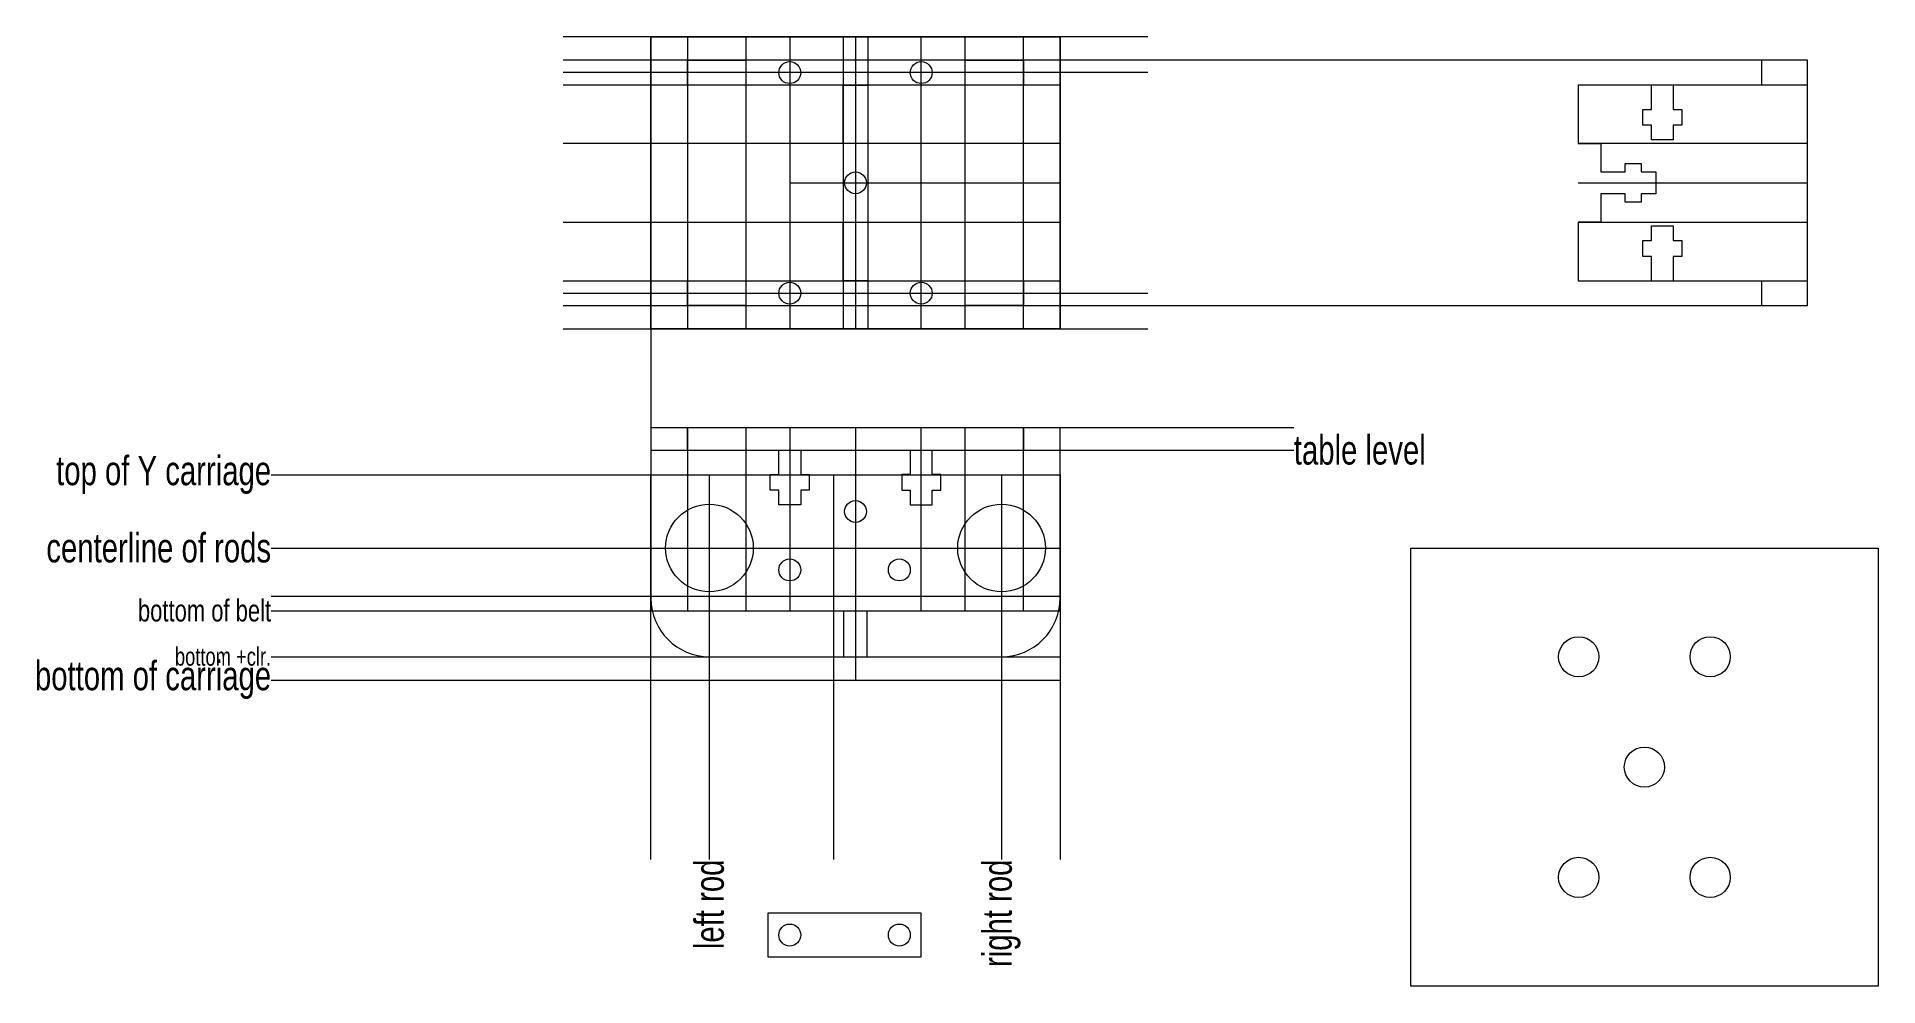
# Model space of a CAD drawing. Header units: millimetres. Extents: x 8 to 260, y 30 to 160.
import ezdxf

# ---------------------------------------------------------------- set-up
doc = ezdxf.new("R2010")
doc.units = ezdxf.units.MM
for name, color, linetype, lineweight, true_color in [('carriage_constraints', 5, 'CONTINUOUS', 0, 0x0000ff), ('carriage_skeleton', 1, 'CONTINUOUS', 0, 0xff0000), ('cuts', 7, 'CONTINUOUS', 0, 0x000000)]:
    doc.layers.add(name, color=color, linetype=linetype, lineweight=lineweight, true_color=true_color)
doc.styles.get("Standard").update_dxf_attribs({"font": 'txt', "width": 0.75})

# ---------------------------------------------------------------- blocks, each defined once
blk = doc.blocks.new('m3-t-slot')
at = {"layer": 'cuts'}
for p, q in [((-2.66, 3.33), (-2.66, 5.5)), ((-2.66, 5.5), (-1.5, 5.5)), ((-1.5, 7.5), (1.5, 7.5)), ((-1.5, 5.5), (-1.5, 7.5)), ((1.5, 7.5), (1.5, 5.5)), ((1.5, 5.5), (2.66, 5.5)), ((2.66, 5.5), (2.66, 3.33)), ((-1.5, 3.33), (-2.66, 3.33)), ((-1.5, 0), (-1.5, 3.33)), ((2.66, 3.33), (1.5, 3.33)), ((1.5, 3.33), (1.5, 0))]:
    blk.add_line(p, q, dxfattribs=at)
blk = doc.blocks.new('pressfit-bearing')
at = {"layer": 'cuts'}
blk.add_circle((0, 0), 6, dxfattribs=at)

msp = doc.modelspace()

# ---------------------------------------------------------------- linework, layer by layer
at = {"layer": 'carriage_constraints'}
for p, q in [((40, 100), (148, 100)), ((92, 47.34), (92, 100)), ((100, 47.34), (100, 100)), ((117, 100), (117, 47.34)), ((140, 100), (140, 47.34)), ((148, 100), (148, 47.34)), ((40, 90), (148, 90)), ((40, 83.42), (148, 83.42)), ((40, 81.42), (148, 81.42)), ((40, 75.12), (148, 75.12)), ((40, 71.92), (148, 71.92))]:
    msp.add_line(p, q, dxfattribs=at)
at = {"layer": 'carriage_skeleton'}
for p, q in [((160, 160), (80, 160)), ((92, 160), (92, 81.42)), ((97, 160), (97, 120)), ((105, 160), (105, 120)), ((111, 160), (111, 120)), ((118.3, 160), (118.3, 120)), ((120, 160), (120, 120)), ((121.7, 160), (121.7, 120)), ((129, 120), (129, 160)), ((135, 120), (135, 160)), ((143, 120), (143, 160)), ((148, 120), (148, 160)), ((250.33, 156.8), (80, 156.8)), ((160, 155.1), (80, 155.1)), ((148, 153.4), (80, 153.4)), ((250.33, 153.4), (218.95, 153.4)), ((148, 145.4), (80, 145.4)), ((250.33, 145.4), (218.95, 145.4)), ((111, 140), (148, 140)), ((218.95, 140), (250.33, 140)), ((80, 134.6), (148, 134.6)), ((218.95, 134.6), (250.33, 134.6)), ((80, 126.6), (148, 126.6)), ((218.95, 126.6), (250.33, 126.6)), ((80, 124.9), (160, 124.9)), ((80, 123.2), (250.33, 123.2)), ((80, 120), (160, 120)), ((92, 106.5), (180, 106.5)), ((97, 106.5), (97, 81.42)), ((105, 106.5), (105, 81.42)), ((111, 106.5), (111, 81.42)), ((120, 106.5), (120, 71.92)), ((129, 81.42), (129, 106.5)), ((135, 81.42), (135, 106.5)), ((143, 81.42), (143, 106.5)), ((148, 81.42), (148, 106.5)), ((92, 103.4), (180, 103.4))]:
    msp.add_line(p, q, dxfattribs=at)
at = {"layer": 'cuts'}
for p, q in [((92, 160), (148, 160)), ((92, 120), (92, 160)), ((148, 160), (148, 120)), ((97, 156.8), (105, 156.8)), ((97, 153.4), (97, 156.8)), ((105, 156.8), (105, 153.4)), ((135, 156.8), (143, 156.8)), ((135, 153.4), (135, 156.8)), ((143, 156.8), (143, 153.4)), ((250.33, 156.8), (244.03, 156.8)), ((244.03, 156.8), (244.03, 153.4)), ((250.33, 123.2), (250.33, 156.8)), ((105, 153.4), (97, 153.4)), ((118.3, 153.4), (121.7, 153.4)), ((118.3, 145.4), (118.3, 153.4)), ((121.7, 153.4), (121.7, 145.4)), ((143, 153.4), (135, 153.4)), ((228.95, 153.4), (218.95, 153.4)), ((218.95, 153.4), (218.95, 145.4)), ((244.03, 153.4), (231.95, 153.4)), ((121.7, 145.4), (118.3, 145.4)), ((218.95, 145.4), (222.05, 145.4)), ((222.05, 145.4), (222.05, 141.5)), ((222.05, 138.5), (222.05, 134.6)), ((118.3, 134.6), (121.7, 134.6)), ((118.3, 126.6), (118.3, 134.6)), ((121.7, 134.6), (121.7, 126.6)), ((222.05, 134.6), (218.95, 134.6)), ((218.95, 134.6), (218.95, 126.6)), ((97, 126.6), (105, 126.6)), ((97, 123.2), (97, 126.6)), ((105, 126.6), (105, 123.2)), ((121.7, 126.6), (118.3, 126.6)), ((135, 126.6), (143, 126.6)), ((135, 123.2), (135, 126.6)), ((143, 126.6), (143, 123.2)), ((218.95, 126.6), (228.95, 126.6)), ((231.95, 126.6), (244.03, 126.6)), ((244.03, 126.6), (244.03, 123.2)), ((105, 123.2), (97, 123.2)), ((143, 123.2), (135, 123.2)), ((244.03, 123.2), (250.33, 123.2)), ((148, 120), (92, 120)), ((97, 103.4), (97, 106.5)), ((97, 106.5), (105, 106.5)), ((105, 106.5), (105, 103.4)), ((135, 103.4), (135, 106.5)), ((135, 106.5), (143, 106.5)), ((143, 106.5), (143, 103.4)), ((92, 103.4), (97, 103.4)), ((92, 103.4), (92, 83.12)), ((105, 103.4), (109.5, 103.4)), ((112.5, 103.4), (127.5, 103.4)), ((130.5, 103.4), (135, 103.4)), ((143, 103.4), (148, 103.4)), ((148, 83.12), (148, 103.4)), ((196, 90), (260, 90)), ((196, 30), (196, 90)), ((260, 90), (260, 30)), ((118.4, 75.12), (118.4, 81.42)), ((118.4, 81.42), (121.6, 81.42)), ((121.6, 75.12), (121.6, 81.42)), ((100, 75.12), (118.4, 75.12)), ((121.6, 75.12), (140, 75.12)), ((108, 40), (108, 34)), ((129, 40), (108, 40)), ((129, 34), (129, 40)), ((108, 34), (129, 34)), ((260, 30), (196, 30))]:
    msp.add_line(p, q, dxfattribs=at)
for centre, radius in [((111, 155.1), 1.5), ((129, 155.1), 1.5), ((120, 140), 1.5), ((111, 124.9), 1.5), ((129, 124.9), 1.5), ((120, 95), 1.5), ((111, 87), 1.5), ((126, 87), 1.5), ((219, 75.1), 2.75), ((237, 75.1), 2.75), ((228, 60), 2.75), ((219, 44.9), 2.75), ((237, 44.9), 2.75), ((111, 37), 1.5), ((126, 37), 1.5)]:
    msp.add_circle(centre, radius, dxfattribs=at)
for centre, start, end in [((100, 83.12), 180, 270), ((140, 83.12), 270, 0)]:
    msp.add_arc(centre, 8, start, end, dxfattribs=at)

# ---------------------------------------------------------------- block references
for p, rotation in [((230.45, 153.4), 180), ((222.05, 140), 270), ((111, 103.4), 180)]:
    msp.add_blockref('m3-t-slot', p, dxfattribs=dict(at, rotation=rotation))
for name, p in [('m3-t-slot', (230.45, 126.6)), ('pressfit-bearing', (100, 90)), ('pressfit-bearing', (140, 90))]:
    msp.add_blockref(name, p, dxfattribs=at)
at = {"layer": 'cuts', "yscale": -1}
msp.add_blockref('m3-t-slot', (129, 103.4), dxfattribs=at)

# ---------------------------------------------------------------- texts
at = {"layer": 'carriage_constraints', "width": 100, "attachment_point": 6}
for s, insert, char_height in [('top\\~of\\~Y\\~carriage', (40, 100), 4), ('centerline\\~of\\~rods', (40, 90), 4), ('bottom\\~of\\~belt', (40, 81.42), 3), ('bottom\\~+clr.', (40, 75.12), 2.5), ('bottom\\~of\\~carriage', (40, 71.92), 4)]:
    msp.add_mtext(s, dxfattribs=dict(at, insert=insert, char_height=char_height))
at = {"layer": 'carriage_constraints', "char_height": 4, "width": 100, "attachment_point": 6, "rotation": 90}
for s, insert in [('left\\~rod', (100, 47.34)), ('right\\~rod', (140, 47.34))]:
    msp.add_mtext(s, dxfattribs=dict(at, insert=insert))
at = {"layer": 'carriage_skeleton', "insert": (180, 103.4), "char_height": 4, "width": 100, "attachment_point": 4}
msp.add_mtext('table\\~level', dxfattribs=at)

doc.saveas('drawing.dxf')
